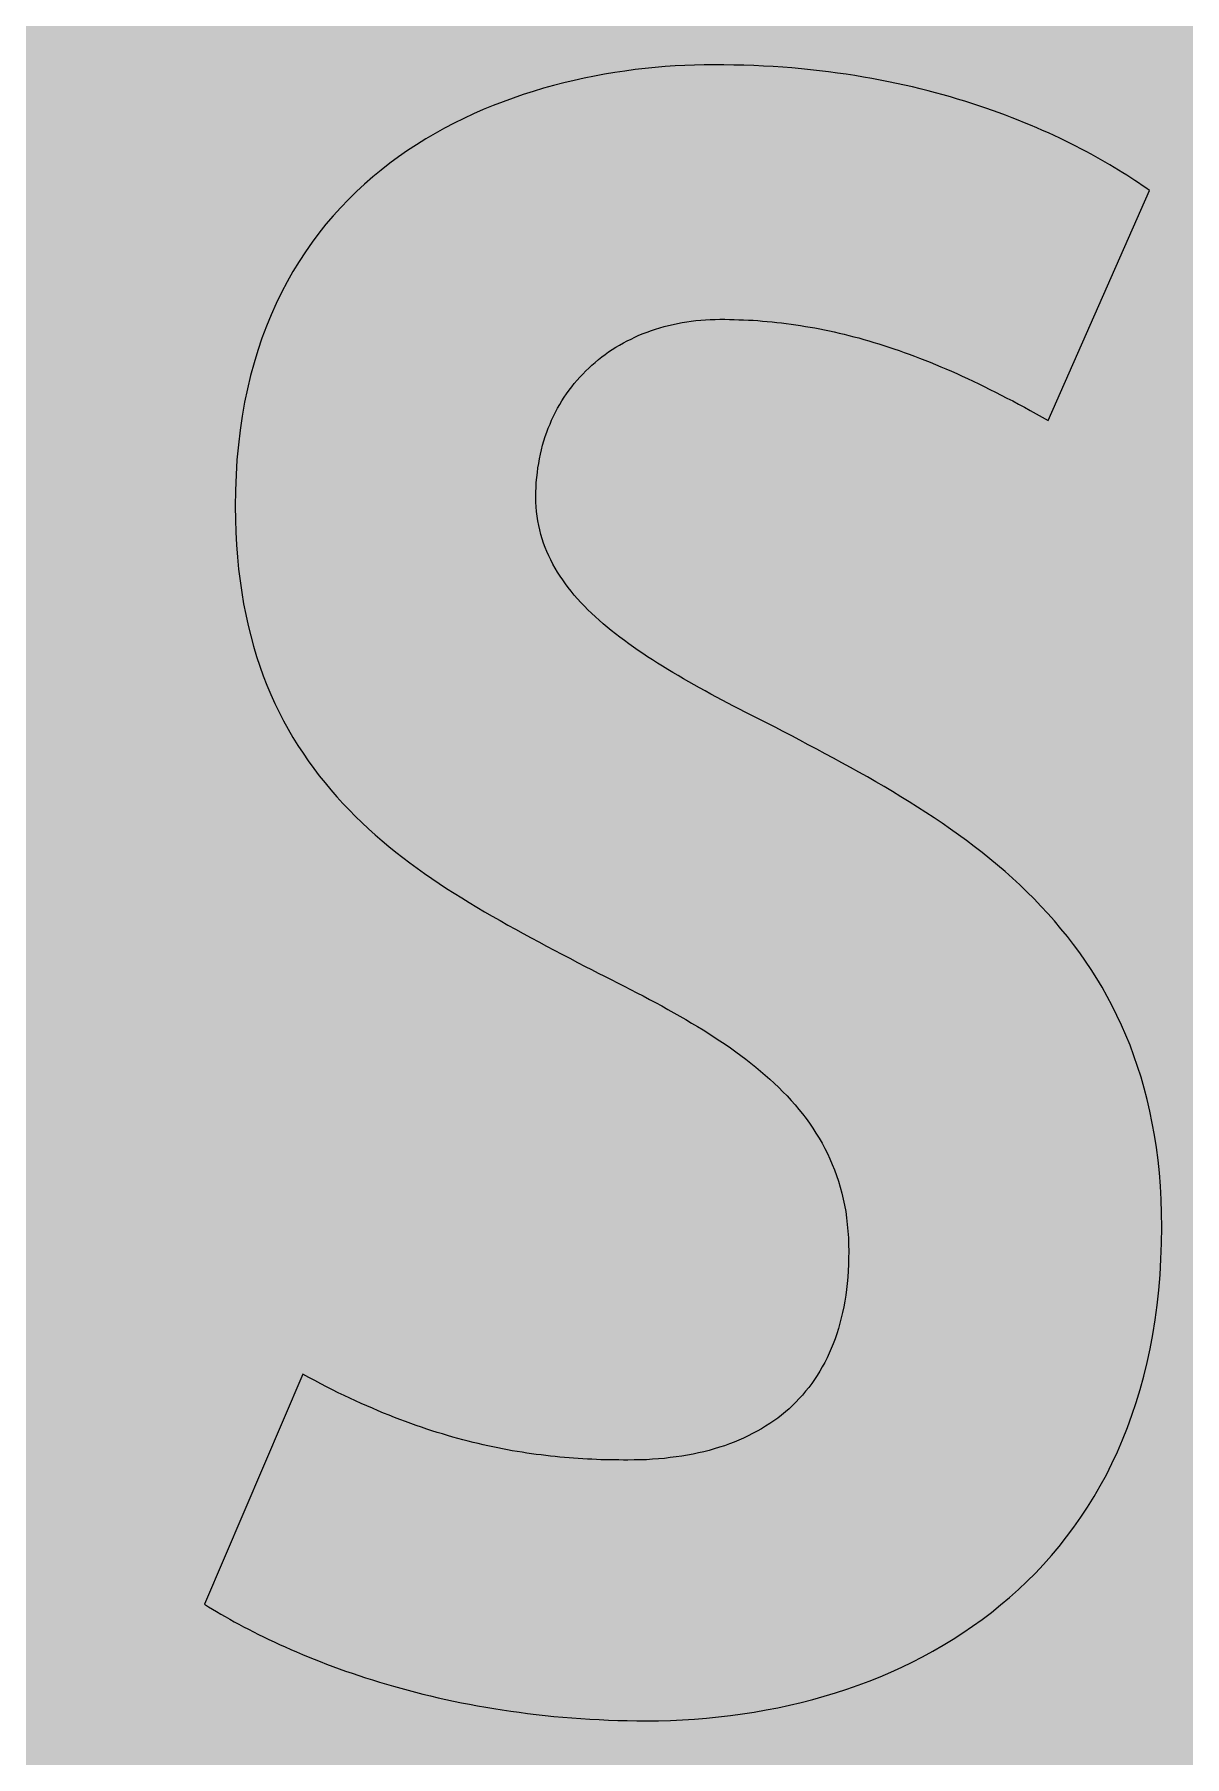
# Model space of a CAD drawing. Header units: millimetres. Extents: x 0 to 212, y 0 to 318.
# Drawn here: x 172.35 to 192.19, y 185.88 to 215.59 of the extents above; entities that cross this region are included whole.
import ezdxf

# ---------------------------------------------------------------- set-up
doc = ezdxf.new("R2010")
doc.units = ezdxf.units.MM

msp = doc.modelspace()

# ---------------------------------------------------------------- hatches: boundary and pattern name
for color, points in [(40, [(14.1633, 0.0536), (13.9878, 0.0533), (13.8125, 0.0559), (13.6373, 0.061), (13.462, 0.0686), (13.2893, 0.0787), (13.114, 0.0914), (12.9413, 0.1041), (12.7686, 0.1219), (12.5959, 0.1397), (12.4231, 0.16), (12.2504, 0.1829), (12.0777, 0.2057), (11.9075, 0.2337), (11.7373, 0.2616), (11.5672, 0.2921), (11.397, 0.3251), (11.2268, 0.3607), (11.0592, 0.3988), (10.8915, 0.4369), (10.7239, 0.4775), (10.5562, 0.5207), (10.3886, 0.5664), (10.2235, 0.6121), (10.0584, 0.6629), (9.8933, 0.7137), (9.7307, 0.7671), (9.5682, 0.8204), (9.4056, 0.8788), (9.2431, 0.9373), (9.083, 0.9982), (8.923, 1.0617), (8.763, 1.1252), (8.6055, 1.1938), (8.4455, 1.2624), (8.2906, 1.331), (8.1331, 1.4046), (7.9781, 1.4783), (7.8232, 1.5545), (7.6708, 1.6332), (7.5184, 1.7145), (7.366, 1.7958), (7.2161, 1.8796), (7.0663, 1.966), (6.919, 2.0523), (6.7716, 2.1438), (6.6243, 2.2352), (6.4795, 2.3266), (6.3348, 2.4232), (6.19, 2.5197), (6.0477, 2.6187), (5.908, 2.7178), (5.7683, 2.8194), (5.6286, 2.9235), (5.4915, 3.0302), (5.3543, 3.1369), (5.2197, 3.2461), (5.0851, 3.3579), (4.953, 3.4722), (4.8209, 3.5865), (4.6914, 3.7033), (4.5644, 3.8202), (4.4348, 3.9395), (4.3104, 4.0615), (4.1859, 4.1859), (4.0615, 4.3104), (3.9395, 4.4348), (3.8202, 4.5618), (3.7033, 4.6914), (3.5865, 4.8209), (3.4722, 4.953), (3.3579, 5.0851), (3.2487, 5.2197), (3.1369, 5.3543), (3.0302, 5.4915), (2.9235, 5.6286), (2.8194, 5.7683), (2.7178, 5.908), (2.6187, 6.0477), (2.5197, 6.19), (2.4232, 6.3348), (2.3266, 6.477), (2.2352, 6.6243), (2.1438, 6.7691), (2.0523, 6.9164), (1.966, 7.0663), (1.8796, 7.2161), (1.7958, 7.366), (1.7145, 7.5184), (1.6332, 7.6708), (1.5545, 7.8232), (1.4783, 7.9781), (1.4046, 8.1331), (1.331, 8.2906), (1.2598, 8.4455), (1.1913, 8.603), (1.1252, 8.763), (1.0592, 8.923), (0.9982, 9.083), (0.9373, 9.2431), (0.8763, 9.4056), (0.8204, 9.5682), (0.7645, 9.7307), (0.7112, 9.8933), (0.6604, 10.0584), (0.6121, 10.2235), (0.5639, 10.3911), (0.5207, 10.5562), (0.4775, 10.7239), (0.4343, 10.8915), (0.3962, 11.0592), (0.3607, 11.2268), (0.3251, 11.397), (0.2921, 11.5672), (0.2616, 11.7373), (0.2311, 11.9075), (0.2057, 12.0802), (0.1803, 12.2504), (0.1575, 12.4231), (0.1372, 12.5959), (0.1194, 12.7686), (0.1041, 12.9413), (0.0889, 13.1166), (0.0787, 13.2893), (0.0686, 13.4645), (0.061, 13.6373), (0.0559, 13.8125), (0.0508, 13.9878), (0.0508, 14.163), (0.0522, 303.4425), (0.0508, 303.6164), (0.0559, 303.7916), (0.061, 303.9669), (0.0686, 304.1396), (0.0787, 304.3149), (0.0889, 304.4876), (0.1041, 304.6628), (0.1194, 304.8356), (0.1372, 305.0083), (0.1575, 305.181), (0.1803, 305.3537), (0.2057, 305.5239), (0.2311, 305.6966), (0.2616, 305.8668), (0.2921, 306.037), (0.3251, 306.2072), (0.3607, 306.3748), (0.3962, 306.545), (0.4343, 306.7126), (0.4775, 306.8803), (0.5207, 307.0479), (0.5639, 307.213), (0.6121, 307.3781), (0.6604, 307.5432), (0.7112, 307.7083), (0.7645, 307.8734), (0.8204, 308.036), (0.8763, 308.1985), (0.9373, 308.3611), (0.9982, 308.5211), (1.0592, 308.6811), (1.1252, 308.8411), (1.1913, 308.9986), (1.2598, 309.1561), (1.331, 309.3136), (1.4046, 309.4685), (1.4783, 309.626), (1.5545, 309.7784), (1.6332, 309.9333), (1.7145, 310.0857), (1.7958, 310.2356), (1.8796, 310.388), (1.966, 310.5379), (2.0523, 310.6852), (2.1438, 310.8325), (2.2352, 310.9798), (2.3266, 311.1246), (2.4232, 311.2694), (2.5197, 311.4116), (2.6187, 311.5539), (2.7178, 311.6961), (2.8194, 311.8358), (2.9235, 311.9755), (3.0302, 312.1127), (3.1369, 312.2473), (3.2487, 312.3844), (3.3579, 312.5165), (3.4722, 312.6486), (3.5865, 312.7807), (3.7033, 312.9102), (3.8202, 313.0398), (3.9395, 313.1668), (4.0615, 313.2938), (4.1859, 313.4182), (4.3104, 313.5401), (4.4348, 313.6621), (4.5644, 313.784), (4.6914, 313.9008), (4.8209, 314.0177), (4.953, 314.132), (5.0851, 314.2437), (5.2197, 314.3555), (5.3543, 314.4647), (5.4915, 314.5739), (5.6286, 314.6781), (5.7683, 314.7822), (5.908, 314.8838), (6.0477, 314.9854), (6.19, 315.0845), (6.3348, 315.181), (6.4795, 315.275), (6.6243, 315.3689), (6.7716, 315.4604), (6.919, 315.5493), (7.0663, 315.6382), (7.2161, 315.7245), (7.366, 315.8084), (7.5184, 315.8896), (7.6708, 315.9709), (7.8232, 316.0471), (7.9781, 316.1233), (8.1331, 316.1995), (8.2906, 316.2706), (8.4455, 316.3418), (8.6055, 316.4103), (8.763, 316.4789), (8.923, 316.5424), (9.083, 316.6059), (9.2431, 316.6669), (9.4056, 316.7253), (9.5682, 316.7837), (9.7307, 316.8371), (9.8933, 316.8904), (10.0584, 316.9412), (10.2235, 316.992), (10.3886, 317.0377), (10.5562, 317.0834), (10.7239, 317.1266), (10.8915, 317.1673), (11.0592, 317.2079), (11.2268, 317.2435), (11.397, 317.279), (11.5672, 317.312), (11.7373, 317.3425), (11.9075, 317.3705), (12.0777, 317.3984), (12.2504, 317.4213), (12.4231, 317.4441), (12.5959, 317.4644), (12.7686, 317.4822), (12.9413, 317.5), (13.114, 317.5127), (13.2893, 317.5254), (13.462, 317.5356), (13.6373, 317.5432), (13.8125, 317.5483), (13.9878, 317.5508), (14.163, 317.5533), (197.6078, 317.5536), (197.7822, 317.5508), (197.9574, 317.5483), (198.1327, 317.5432), (198.3054, 317.5356), (198.4807, 317.5254), (198.6534, 317.5127), (198.8287, 317.5), (199.0014, 317.4822), (199.1741, 317.4644), (199.3468, 317.4441), (199.5195, 317.4213), (199.6897, 317.3984), (199.8624, 317.3705), (200.0326, 317.3425), (200.2028, 317.312), (200.373, 317.279), (200.5432, 317.2435), (200.7108, 317.2079), (200.8784, 317.1673), (201.0461, 317.1266), (201.2137, 317.0834), (201.3788, 317.0377), (201.5465, 316.992), (201.7116, 316.9412), (201.8767, 316.8904), (202.0392, 316.8371), (202.2018, 316.7837), (202.3643, 316.7253), (202.5269, 316.6669), (202.6869, 316.6059), (202.8469, 316.5424), (203.007, 316.4789), (203.167, 316.4103), (203.3245, 316.3418), (203.4794, 316.2706), (203.6369, 316.1995), (203.7918, 316.1233), (203.9468, 316.0471), (204.0992, 315.9709), (204.2516, 315.8896), (204.404, 315.8084), (204.5538, 315.7245), (204.7037, 315.6382), (204.8535, 315.5493), (205.0009, 315.4604), (205.1456, 315.3689), (205.293, 315.275), (205.4352, 315.181), (205.58, 315.0845), (205.7222, 314.9854), (205.8619, 314.8838), (206.0016, 314.7822), (206.1413, 314.6781), (206.2785, 314.5739), (206.4156, 314.4647), (206.5503, 314.3555), (206.6849, 314.2437), (206.817, 314.132), (206.949, 314.0177), (207.0786, 313.9008), (207.2081, 313.784), (207.3351, 313.6621), (207.4596, 313.5401), (207.584, 313.4182), (207.7085, 313.2938), (207.8304, 313.1668), (207.9498, 313.0398), (208.0666, 312.9102), (208.1835, 312.7807), (208.2978, 312.6486), (208.4121, 312.5165), (208.5238, 312.3844), (208.6331, 312.2473), (208.7397, 312.1127), (208.8464, 311.9755), (208.9506, 311.8358), (209.0522, 311.6961), (209.1512, 311.5539), (209.2503, 311.4116), (209.3468, 311.2694), (209.4433, 311.1246), (209.5348, 310.9798), (209.6262, 310.8325), (209.7176, 310.6852), (209.804, 310.5379), (209.8904, 310.388), (209.9742, 310.2356), (210.0555, 310.0857), (210.1367, 309.9333), (210.2155, 309.7784), (210.2917, 309.626), (210.3653, 309.4685), (210.439, 309.3136), (210.5076, 309.1561), (210.5762, 308.9986), (210.6447, 308.8411), (210.7082, 308.6811), (210.7717, 308.5211), (210.8327, 308.3611), (210.8911, 308.1985), (210.9495, 308.036), (211.0029, 307.8734), (211.0562, 307.7083), (211.107, 307.5432), (211.1578, 307.3781), (211.2035, 307.213), (211.2493, 307.0479), (211.2924, 306.8803), (211.3331, 306.7126), (211.3712, 306.545), (211.4093, 306.3748), (211.4448, 306.2072), (211.4779, 306.037), (211.5083, 305.8668), (211.5363, 305.6966), (211.5642, 305.5239), (211.5871, 305.3537), (211.6099, 305.181), (211.6303, 305.0083), (211.648, 304.8356), (211.6658, 304.6628), (211.6785, 304.4876), (211.6912, 304.3149), (211.7014, 304.1396), (211.709, 303.9669), (211.7141, 303.7916), (211.7166, 303.6164), (211.7166, 303.4411), (211.7189, 14.1647), (211.7166, 13.9878), (211.7141, 13.8125), (211.709, 13.6373), (211.7014, 13.4645), (211.6912, 13.2893), (211.6785, 13.1166), (211.6658, 12.9413), (211.648, 12.7686), (211.6303, 12.5959), (211.6099, 12.4231), (211.5871, 12.2504), (211.5642, 12.0802), (211.5363, 11.9075), (211.5083, 11.7373), (211.4779, 11.5672), (211.4448, 11.397), (211.4093, 11.2268), (211.3712, 11.0592), (211.3331, 10.8915), (211.2924, 10.7239), (211.2493, 10.5562), (211.2035, 10.3911), (211.1578, 10.2235), (211.107, 10.0584), (211.0562, 9.8933), (211.0029, 9.7307), (210.9495, 9.5682), (210.8911, 9.4056), (210.8327, 9.2431), (210.7717, 9.083), (210.7082, 8.923), (210.6447, 8.763), (210.5762, 8.603), (210.5076, 8.4455), (210.439, 8.2906), (210.3653, 8.1331), (210.2917, 7.9781), (210.2155, 7.8232), (210.1367, 7.6708), (210.0555, 7.5184), (209.9742, 7.366), (209.8904, 7.2161), (209.804, 7.0663), (209.7176, 6.9164), (209.6262, 6.7691), (209.5348, 6.6243), (209.4433, 6.477), (209.3468, 6.3348), (209.2503, 6.19), (209.1512, 6.0477), (209.0522, 5.908), (208.9506, 5.7683), (208.8464, 5.6286), (208.7397, 5.4915), (208.6331, 5.3543), (208.5238, 5.2197), (208.4121, 5.0851), (208.2978, 4.953), (208.1835, 4.8209), (208.0666, 4.6914), (207.9498, 4.5618), (207.8304, 4.4348), (207.7085, 4.3104), (207.584, 4.1859), (207.4596, 4.0615), (207.3351, 3.9395), (207.2081, 3.8202), (207.0786, 3.7033), (206.949, 3.5865), (206.817, 3.4722), (206.6849, 3.3579), (206.5503, 3.2461), (206.4156, 3.1369), (206.2785, 3.0302), (206.1413, 2.9235), (206.0016, 2.8194), (205.8619, 2.7178), (205.7222, 2.6187), (205.58, 2.5197), (205.4352, 2.4232), (205.293, 2.3266), (205.1456, 2.2352), (205.0009, 2.1438), (204.8535, 2.0523), (204.7037, 1.966), (204.5538, 1.8796), (204.404, 1.7958), (204.2516, 1.7145), (204.0992, 1.6332), (203.9468, 1.5545), (203.7918, 1.4783), (203.6369, 1.4046), (203.4794, 1.331), (203.3245, 1.2624), (203.167, 1.1938), (203.007, 1.1252), (202.8469, 1.0617), (202.6869, 0.9982), (202.5269, 0.9373), (202.3643, 0.8788), (202.2018, 0.8204), (202.0392, 0.7671), (201.8767, 0.7137), (201.7116, 0.6629), (201.5465, 0.6121), (201.3788, 0.5664), (201.2137, 0.5207), (201.0461, 0.4775), (200.8784, 0.4369), (200.7108, 0.3988), (200.5432, 0.3607), (200.373, 0.3251), (200.2028, 0.2921), (200.0326, 0.2616), (199.8624, 0.2337), (199.6897, 0.2057), (199.5195, 0.1829), (199.3468, 0.16), (199.1741, 0.1397), (199.0014, 0.1219), (198.8287, 0.1041), (198.6534, 0.0914), (198.4807, 0.0787), (198.3054, 0.0686), (198.1327, 0.061), (197.9574, 0.0559), (197.7822, 0.0533), (197.6069, 0.0533)]), (59, [(182.9072, 186.4967), (183.1137, 186.497), (183.322, 186.502), (183.5302, 186.5122), (183.7385, 186.5249), (183.9443, 186.5427), (184.1525, 186.563), (184.3583, 186.5859), (184.564, 186.6138), (184.7672, 186.6468), (184.973, 186.6824), (185.1736, 186.7205), (185.3768, 186.7637), (185.5775, 186.8119), (185.7756, 186.8627), (185.9737, 186.9186), (186.1693, 186.977), (186.3649, 187.0405), (186.5579, 187.1091), (186.7484, 187.1802), (186.9364, 187.2564), (187.1243, 187.3352), (187.3098, 187.419), (187.4901, 187.5079), (187.6704, 187.5993), (187.8482, 187.6958), (188.0235, 187.7974), (188.1962, 187.9016), (188.3664, 188.0108), (188.534, 188.1251), (188.6991, 188.2445), (188.8592, 188.3664), (189.0166, 188.4934), (189.1716, 188.6229), (189.324, 188.7601), (189.4713, 188.8998), (189.6161, 189.0446), (189.7558, 189.1919), (189.8929, 189.3468), (190.025, 189.5043), (190.1546, 189.6669), (190.279, 189.8345), (190.4009, 190.0072), (190.5178, 190.1825), (190.6295, 190.3654), (190.7362, 190.5508), (190.8404, 190.7413), (190.9369, 190.9369), (191.0309, 191.1375), (191.1198, 191.3433), (191.2036, 191.5541), (191.2823, 191.7675), (191.356, 191.9884), (191.4246, 192.212), (191.4881, 192.4431), (191.5439, 192.6768), (191.5947, 192.9155), (191.643, 193.1594), (191.6811, 193.4108), (191.7167, 193.6648), (191.7446, 193.9239), (191.7675, 194.1881), (191.7827, 194.4599), (191.7929, 194.7342), (191.7954, 195.0136), (191.7929, 195.2549), (191.7852, 195.4911), (191.7725, 195.7222), (191.7548, 195.9483), (191.7319, 196.1693), (191.704, 196.3877), (191.6709, 196.6011), (191.6328, 196.8094), (191.5897, 197.0126), (191.5439, 197.2132), (191.4931, 197.4088), (191.4398, 197.5993), (191.3788, 197.7873), (191.3153, 197.9701), (191.2493, 198.1505), (191.1782, 198.3257), (191.102, 198.4985), (191.0232, 198.6661), (190.942, 198.8312), (190.8556, 198.9938), (190.7667, 199.1512), (190.6753, 199.3036), (190.5787, 199.456), (190.4822, 199.6034), (190.3806, 199.7481), (190.2739, 199.8904), (190.1673, 200.0275), (190.058, 200.1622), (189.9437, 200.2968), (189.8294, 200.4263), (189.7126, 200.5508), (189.5932, 200.6752), (189.4713, 200.7972), (189.3468, 200.9165), (189.2198, 201.0334), (189.0928, 201.1477), (188.9633, 201.2594), (188.8312, 201.3687), (188.6966, 201.4753), (188.562, 201.5795), (188.4274, 201.6836), (188.2902, 201.7827), (188.1505, 201.8817), (188.0108, 201.9808), (187.8686, 202.0748), (187.7289, 202.1688), (187.5841, 202.2602), (187.4418, 202.3516), (187.2971, 202.4405), (187.1523, 202.5269), (187.0075, 202.6133), (186.8627, 202.6971), (186.7179, 202.7809), (186.5706, 202.8647), (186.4258, 202.946), (186.2785, 203.0247), (186.1337, 203.106), (185.989, 203.1822), (185.8442, 203.261), (185.6994, 203.3372), (185.5546, 203.4134), (185.4124, 203.4896), (185.2676, 203.5658), (185.1279, 203.6394), (185.0238, 203.6902), (184.9196, 203.7436), (184.818, 203.7944), (184.7139, 203.8477), (184.6123, 203.8985), (184.5107, 203.9518), (184.4116, 204.0026), (184.3126, 204.056), (184.2135, 204.1068), (184.1144, 204.1601), (184.0179, 204.2109), (183.9214, 204.2643), (183.8249, 204.3176), (183.7309, 204.3709), (183.6369, 204.4217), (183.5455, 204.4751), (183.454, 204.5284), (183.3626, 204.5818), (183.2737, 204.6351), (183.1848, 204.691), (183.0984, 204.7443), (183.0121, 204.8002), (182.9283, 204.8535), (182.8444, 204.9094), (182.7632, 204.9653), (182.6819, 205.0212), (182.6031, 205.0771), (182.5269, 205.1355), (182.4507, 205.1914), (182.3745, 205.2498), (182.3009, 205.3082), (182.2298, 205.3666), (182.1612, 205.425), (182.0926, 205.486), (182.0266, 205.5444), (181.9605, 205.6054), (181.897, 205.6663), (181.8361, 205.7298), (181.7776, 205.7908), (181.7192, 205.8543), (181.6633, 205.9178), (181.61, 205.9838), (181.5592, 206.0473), (181.5109, 206.1134), (181.4627, 206.182), (181.417, 206.248), (181.3738, 206.3166), (181.3331, 206.3852), (181.2925, 206.4537), (181.2569, 206.5249), (181.2214, 206.596), (181.1909, 206.6696), (181.1604, 206.7408), (181.1325, 206.817), (181.1096, 206.8906), (181.0868, 206.9668), (181.0664, 207.043), (181.0487, 207.1218), (181.0334, 207.2005), (181.0207, 207.2792), (181.0131, 207.3605), (181.0055, 207.4418), (181.0004, 207.5231), (181.0004, 207.6069), (181.0004, 207.6933), (181.0029, 207.7796), (181.008, 207.8634), (181.0156, 207.9473), (181.0258, 208.0311), (181.036, 208.1124), (181.0487, 208.1911), (181.0614, 208.2724), (181.0791, 208.3511), (181.0969, 208.4273), (181.1172, 208.5035), (181.1376, 208.5797), (181.163, 208.6534), (181.1884, 208.727), (181.2138, 208.7982), (181.2442, 208.8693), (181.2722, 208.9379), (181.3052, 209.0064), (181.3382, 209.075), (181.3738, 209.1411), (181.4119, 209.2046), (181.45, 209.2681), (181.4881, 209.3316), (181.5313, 209.3925), (181.5719, 209.4535), (181.6176, 209.5119), (181.6633, 209.5703), (181.7116, 209.6262), (181.7599, 209.6795), (181.8081, 209.7329), (181.8615, 209.7862), (181.9123, 209.837), (181.9681, 209.8878), (182.0215, 209.9335), (182.0799, 209.9818), (182.1358, 210.0275), (182.1967, 210.0707), (182.2552, 210.1139), (182.3187, 210.1545), (182.3796, 210.1952), (182.4431, 210.2333), (182.5092, 210.2688), (182.5752, 210.3044), (182.6412, 210.3374), (182.7098, 210.3704), (182.7784, 210.4009), (182.8495, 210.4314), (182.9206, 210.4568), (182.9918, 210.4847), (183.0654, 210.5076), (183.1391, 210.5304), (183.2153, 210.5533), (183.2889, 210.5711), (183.3677, 210.5889), (183.4439, 210.6066), (183.5226, 210.6219), (183.6014, 210.6346), (183.6801, 210.6447), (183.7614, 210.6549), (183.8427, 210.6625), (183.9239, 210.6701), (184.0078, 210.6727), (184.0916, 210.6752), (184.1754, 210.6778), (184.2567, 210.6778), (184.338, 210.6752), (184.4192, 210.6727), (184.5005, 210.6701), (184.5843, 210.6676), (184.6656, 210.6651), (184.7469, 210.66), (184.8282, 210.6549), (184.9095, 210.6473), (184.9907, 210.6397), (185.0746, 210.632), (185.1558, 210.6244), (185.2371, 210.6143), (185.3184, 210.6041), (185.4022, 210.5939), (185.4835, 210.5838), (185.5648, 210.5711), (185.6486, 210.5558), (185.7324, 210.5431), (185.8137, 210.5279), (185.8975, 210.5127), (185.9813, 210.4949), (186.0626, 210.4771), (186.1464, 210.4593), (186.2328, 210.439), (186.3166, 210.4187), (186.4004, 210.3984), (186.4843, 210.3755), (186.5706, 210.3552), (186.6544, 210.3298), (186.7408, 210.3044), (186.8272, 210.279), (186.9135, 210.2536), (186.9999, 210.2256), (187.0862, 210.1977), (187.1751, 210.1672), (187.264, 210.1367), (187.3504, 210.1063), (187.4393, 210.0732), (187.5282, 210.0402), (187.6196, 210.0072), (187.7085, 209.9716), (187.8, 209.9361), (187.8914, 209.898), (187.9829, 209.8599), (188.0743, 209.8218), (188.1683, 209.7811), (188.2597, 209.7405), (188.3537, 209.6973), (188.4477, 209.6541), (188.5442, 209.6084), (188.6382, 209.5627), (188.7347, 209.517), (188.8312, 209.4687), (188.9303, 209.4205), (189.0268, 209.3697), (189.1259, 209.3189), (189.2249, 209.2681), (189.3265, 209.2147), (189.4256, 209.1588), (189.5272, 209.1055), (189.6313, 209.0471), (189.7329, 208.9912), (189.8371, 208.9302), (191.5844, 212.901), (191.5236, 212.9434), (191.4601, 212.9841), (191.3966, 213.0298), (191.3306, 213.073), (191.2645, 213.1162), (191.1934, 213.1619), (191.1223, 213.2051), (191.0512, 213.2508), (190.975, 213.2965), (190.8988, 213.3422), (190.82, 213.3879), (190.7413, 213.4337), (190.6575, 213.4794), (190.5762, 213.5251), (190.4898, 213.5734), (190.4009, 213.6191), (190.312, 213.6648), (190.2231, 213.7105), (190.1292, 213.7562), (190.0352, 213.802), (189.9387, 213.8477), (189.8396, 213.8934), (189.7405, 213.9366), (189.6389, 213.9823), (189.5348, 214.0255), (189.4307, 214.0687), (189.3214, 214.1118), (189.2148, 214.155), (189.103, 214.1982), (188.9912, 214.2388), (188.8744, 214.282), (188.7601, 214.3227), (188.6407, 214.3608), (188.5213, 214.4014), (188.3994, 214.4395), (188.275, 214.4776), (188.1505, 214.5132), (188.0235, 214.5513), (187.894, 214.5868), (187.7644, 214.6198), (187.6298, 214.6529), (187.4952, 214.6859), (187.3606, 214.7164), (187.2209, 214.7468), (187.0812, 214.7773), (186.9389, 214.8053), (186.7967, 214.8307), (186.6494, 214.8561), (186.502, 214.8815), (186.3522, 214.9043), (186.2023, 214.9246), (186.0499, 214.945), (185.895, 214.9653), (185.7375, 214.9831), (185.58, 214.9983), (185.4175, 215.0135), (185.2574, 215.0262), (185.0923, 215.0364), (184.9272, 215.0466), (184.7596, 215.0542), (184.5894, 215.0618), (184.4167, 215.0643), (184.244, 215.0669), (184.0687, 215.0694), (183.9036, 215.0669), (183.7385, 215.0643), (183.5709, 215.0567), (183.4007, 215.0491), (183.2305, 215.0364), (183.0578, 215.0212), (182.8851, 215.0059), (182.7124, 214.9856), (182.5371, 214.9602), (182.3618, 214.9348), (182.1866, 214.9069), (182.0113, 214.8738), (181.8335, 214.8383), (181.6583, 214.8002), (181.483, 214.757), (181.3052, 214.7113), (181.1299, 214.663), (180.9547, 214.6097), (180.7794, 214.5538), (180.6067, 214.4954), (180.434, 214.4319), (180.2613, 214.3658), (180.0911, 214.2947), (179.9234, 214.2211), (179.7558, 214.1423), (179.5882, 214.061), (179.4231, 213.9747), (179.2605, 213.8832), (179.1005, 213.7893), (178.943, 213.6902), (178.7855, 213.5886), (178.6331, 213.4819), (178.4807, 213.3702), (178.3334, 213.2533), (178.1861, 213.1339), (178.0438, 213.0095), (177.9041, 212.8799), (177.767, 212.7453), (177.6349, 212.6082), (177.5054, 212.4634), (177.3784, 212.3161), (177.2564, 212.1637), (177.1396, 212.0062), (177.0253, 211.8436), (176.9161, 211.6734), (176.8094, 211.5007), (176.7103, 211.3229), (176.6138, 211.14), (176.5224, 210.9521), (176.436, 210.7565), (176.3522, 210.5584), (176.276, 210.3526), (176.2049, 210.1418), (176.1414, 209.9259), (176.0804, 209.7049), (176.0271, 209.4789), (175.9763, 209.2452), (175.9356, 209.0064), (175.8975, 208.7626), (175.8696, 208.5111), (175.8442, 208.2546), (175.829, 207.993), (175.8188, 207.7237), (175.8137, 207.4494), (175.8163, 207.2234), (175.8239, 207.0024), (175.834, 206.7865), (175.8518, 206.5757), (175.8721, 206.3674), (175.8975, 206.1642), (175.9255, 205.9661), (175.9585, 205.7705), (175.9966, 205.5825), (176.0372, 205.3946), (176.083, 205.2142), (176.1312, 205.0364), (176.182, 204.8612), (176.2404, 204.6935), (176.2989, 204.5259), (176.3624, 204.3633), (176.4284, 204.2058), (176.4995, 204.0509), (176.5732, 203.8985), (176.6494, 203.7486), (176.7281, 203.6039), (176.8094, 203.4642), (176.8958, 203.3245), (176.9847, 203.1898), (177.0736, 203.0578), (177.1675, 202.9282), (177.2641, 202.8012), (177.3631, 202.6768), (177.4622, 202.5574), (177.5663, 202.438), (177.6705, 202.3237), (177.7797, 202.2119), (177.8889, 202.1002), (178.0007, 201.9935), (178.1124, 201.8868), (178.2293, 201.7827), (178.3461, 201.6811), (178.4629, 201.582), (178.5849, 201.4855), (178.7068, 201.3915), (178.8287, 201.2975), (178.9532, 201.2061), (179.0776, 201.1172), (179.2046, 201.0283), (179.3316, 200.9419), (179.4612, 200.8581), (179.5907, 200.7743), (179.7202, 200.693), (179.8523, 200.6117), (179.9844, 200.533), (180.1165, 200.4543), (180.2486, 200.3781), (180.3832, 200.3019), (180.5153, 200.2257), (180.6499, 200.152), (180.782, 200.0783), (180.9166, 200.0072), (181.0512, 199.9336), (181.1833, 199.8624), (181.3179, 199.7913), (181.45, 199.7227), (181.5846, 199.6516), (181.7167, 199.5805), (181.8488, 199.5119), (181.9605, 199.456), (182.0748, 199.3976), (182.1866, 199.3417), (182.3009, 199.2859), (182.4101, 199.2274), (182.5219, 199.1716), (182.6311, 199.1157), (182.7428, 199.0573), (182.8495, 199.0014), (182.9587, 198.943), (183.0654, 198.8871), (183.1721, 198.8287), (183.2762, 198.7702), (183.3804, 198.7118), (183.482, 198.6534), (183.5861, 198.595), (183.6852, 198.534), (183.7868, 198.4756), (183.8833, 198.4146), (183.9824, 198.3537), (184.0763, 198.2927), (184.1729, 198.2292), (184.2643, 198.1683), (184.3557, 198.1048), (184.4472, 198.0387), (184.5361, 197.9752), (184.6224, 197.9092), (184.7088, 197.8431), (184.7926, 197.7746), (184.8764, 197.706), (184.9552, 197.6374), (185.0339, 197.5663), (185.1127, 197.4952), (185.1889, 197.424), (185.2625, 197.3504), (185.3336, 197.2767), (185.4022, 197.2005), (185.4708, 197.1243), (185.5368, 197.0456), (185.6003, 196.9668), (185.6613, 196.8856), (185.7197, 196.8043), (185.7781, 196.7205), (185.8315, 196.6366), (185.8848, 196.5503), (185.9356, 196.4614), (185.9839, 196.3725), (186.0296, 196.2836), (186.0728, 196.1896), (186.1134, 196.0956), (186.1515, 196.0016), (186.1871, 195.9026), (186.2201, 195.8035), (186.2506, 195.7045), (186.276, 195.6003), (186.3014, 195.4962), (186.3242, 195.3895), (186.3446, 195.2828), (186.3598, 195.1736), (186.3725, 195.0593), (186.3827, 194.945), (186.3903, 194.8307), (186.3954, 194.7113), (186.3979, 194.5919), (186.3954, 194.4776), (186.3928, 194.3659), (186.3877, 194.2567), (186.3801, 194.15), (186.37, 194.0433), (186.3598, 193.9392), (186.3446, 193.8376), (186.3293, 193.7385), (186.3115, 193.6394), (186.2912, 193.5429), (186.2684, 193.4489), (186.2455, 193.355), (186.2201, 193.2635), (186.1922, 193.1746), (186.1617, 193.0883), (186.1287, 193.0019), (186.0956, 192.9181), (186.0601, 192.8368), (186.022, 192.7555), (185.9839, 192.6768), (185.9407, 192.6006), (185.8975, 192.5269), (185.8543, 192.4533), (185.8061, 192.3821), (185.7578, 192.3136), (185.707, 192.245), (185.6537, 192.1815), (185.6003, 192.1154), (185.5445, 192.0545), (185.486, 191.9935), (185.4276, 191.9351), (185.3667, 191.8792), (185.3032, 191.8233), (185.2397, 191.77), (185.1711, 191.7192), (185.105, 191.6709), (185.0339, 191.6227), (184.9628, 191.577), (184.8917, 191.5312), (184.8155, 191.4906), (184.7393, 191.45), (184.6631, 191.4093), (184.5843, 191.3738), (184.5031, 191.3382), (184.4218, 191.3026), (184.338, 191.2722), (184.2516, 191.2417), (184.1652, 191.2137), (184.0763, 191.1858), (183.9874, 191.1604), (183.896, 191.1375), (183.8046, 191.1172), (183.7106, 191.0969), (183.6141, 191.0791), (183.5175, 191.0613), (183.4185, 191.0486), (183.3194, 191.0359), (183.2204, 191.0232), (183.1162, 191.0156), (183.0146, 191.008), (182.9079, 191.0004), (182.8038, 190.9978), (182.6971, 190.9953), (182.5879, 190.9928), (182.5092, 190.9928), (182.433, 190.9953), (182.3568, 190.9953), (182.278, 190.9978), (182.2018, 190.9978), (182.1231, 191.0004), (182.0443, 191.0029), (181.9656, 191.008), (181.8894, 191.0105), (181.8107, 191.0156), (181.7294, 191.0207), (181.6506, 191.0258), (181.5719, 191.0309), (181.4932, 191.0385), (181.4119, 191.0461), (181.3306, 191.0537), (181.2519, 191.0613), (181.1706, 191.0715), (181.0893, 191.0817), (181.008, 191.0918), (180.9267, 191.102), (180.8429, 191.1147), (180.7616, 191.1274), (180.6778, 191.1401), (180.594, 191.1553), (180.5127, 191.1706), (180.4264, 191.1858), (180.3425, 191.2036), (180.2587, 191.2214), (180.1724, 191.2391), (180.0885, 191.2569), (180.0022, 191.2772), (179.9158, 191.2976), (179.8295, 191.3204), (179.7406, 191.3433), (179.6542, 191.3661), (179.5653, 191.3915), (179.4764, 191.4169), (179.3875, 191.4449), (179.2986, 191.4703), (179.2072, 191.5008), (179.1183, 191.5287), (179.0268, 191.5592), (178.9354, 191.5922), (178.8414, 191.6252), (178.75, 191.6582), (178.656, 191.6938), (178.562, 191.7294), (178.468, 191.7675), (178.374, 191.8056), (178.2775, 191.8462), (178.181, 191.8868), (178.0845, 191.9275), (177.988, 191.9707), (177.8889, 192.0164), (177.7898, 192.0621), (177.6908, 192.1078), (177.5917, 192.1561), (177.4901, 192.2069), (177.3911, 192.2577), (177.2895, 192.3085), (177.1853, 192.3644), (177.0837, 192.4177), (176.9796, 192.4736), (175.2865, 188.5072), (175.354, 188.4629), (175.4226, 188.4197), (175.4937, 188.3791), (175.5673, 188.3359), (175.641, 188.2927), (175.7197, 188.2496), (175.7985, 188.2038), (175.8772, 188.1607), (175.9585, 188.1175), (176.0423, 188.0743), (176.1287, 188.0311), (176.215, 187.9854), (176.3039, 187.9422), (176.3954, 187.899), (176.4868, 187.8559), (176.5808, 187.8127), (176.6748, 187.7695), (176.7738, 187.7263), (176.8704, 187.6831), (176.972, 187.64), (177.0736, 187.5993), (177.1777, 187.5561), (177.2818, 187.5155), (177.3885, 187.4749), (177.4977, 187.4342), (177.607, 187.3936), (177.7187, 187.3529), (177.833, 187.3148), (177.9473, 187.2767), (178.0642, 187.2386), (178.181, 187.2005), (178.3029, 187.1624), (178.4223, 187.1269), (178.5468, 187.0913), (178.6687, 187.0558), (178.7957, 187.0227), (178.9227, 186.9897), (179.0522, 186.9567), (179.1818, 186.9262), (179.3138, 186.8932), (179.4459, 186.8653), (179.5805, 186.8348), (179.7177, 186.8068), (179.8549, 186.7814), (179.9946, 186.7535), (180.1343, 186.7306), (180.2765, 186.7052), (180.4213, 186.6824), (180.5661, 186.6621), (180.7108, 186.6417), (180.8582, 186.6214), (181.008, 186.6036), (181.1579, 186.5859), (181.3103, 186.5706), (181.4652, 186.5579), (181.6202, 186.5452), (181.7751, 186.5325), (181.9326, 186.5224), (182.0926, 186.5147), (182.2526, 186.5071), (182.4126, 186.502), (182.5752, 186.4995), (182.7403, 186.497), (182.9054, 186.4944)])]:
    msp.add_hatch(color=color).paths.add_polyline_path(points)

# ---------------------------------------------------------------- linework, layer by layer
at = {"color": 59}
msp.add_lwpolyline([(182.9072, 186.4967), (183.1137, 186.497), (183.322, 186.502), (183.5302, 186.5122), (183.7385, 186.5249), (183.9443, 186.5427), (184.1525, 186.563), (184.3583, 186.5859), (184.564, 186.6138), (184.7672, 186.6468), (184.973, 186.6824), (185.1736, 186.7205), (185.3768, 186.7637), (185.5775, 186.8119), (185.7756, 186.8627), (185.9737, 186.9186), (186.1693, 186.977), (186.3649, 187.0405), (186.5579, 187.1091), (186.7484, 187.1802), (186.9364, 187.2564), (187.1243, 187.3352), (187.3098, 187.419), (187.4901, 187.5079), (187.6704, 187.5993), (187.8482, 187.6958), (188.0235, 187.7974), (188.1962, 187.9016), (188.3664, 188.0108), (188.534, 188.1251), (188.6991, 188.2445), (188.8592, 188.3664), (189.0166, 188.4934), (189.1716, 188.6229), (189.324, 188.7601), (189.4713, 188.8998), (189.6161, 189.0446), (189.7558, 189.1919), (189.8929, 189.3468), (190.025, 189.5043), (190.1546, 189.6669), (190.279, 189.8345), (190.4009, 190.0072), (190.5178, 190.1825), (190.6295, 190.3654), (190.7362, 190.5508), (190.8404, 190.7413), (190.9369, 190.9369), (191.0309, 191.1375), (191.1198, 191.3433), (191.2036, 191.5541), (191.2823, 191.7675), (191.356, 191.9884), (191.4246, 192.212), (191.4881, 192.4431), (191.5439, 192.6768), (191.5947, 192.9155), (191.643, 193.1594), (191.6811, 193.4108), (191.7167, 193.6648), (191.7446, 193.9239), (191.7675, 194.1881), (191.7827, 194.4599), (191.7929, 194.7342), (191.7954, 195.0136), (191.7929, 195.2549), (191.7852, 195.4911), (191.7725, 195.7222), (191.7548, 195.9483), (191.7319, 196.1693), (191.704, 196.3877), (191.6709, 196.6011), (191.6328, 196.8094), (191.5897, 197.0126), (191.5439, 197.2132), (191.4931, 197.4088), (191.4398, 197.5993), (191.3788, 197.7873), (191.3153, 197.9701), (191.2493, 198.1505), (191.1782, 198.3257), (191.102, 198.4985), (191.0232, 198.6661), (190.942, 198.8312), (190.8556, 198.9938), (190.7667, 199.1512), (190.6753, 199.3036), (190.5787, 199.456), (190.4822, 199.6034), (190.3806, 199.7481), (190.2739, 199.8904), (190.1673, 200.0275), (190.058, 200.1622), (189.9437, 200.2968), (189.8294, 200.4263), (189.7126, 200.5508), (189.5932, 200.6752), (189.4713, 200.7972), (189.3468, 200.9165), (189.2198, 201.0334), (189.0928, 201.1477), (188.9633, 201.2594), (188.8312, 201.3687), (188.6966, 201.4753), (188.562, 201.5795), (188.4274, 201.6836), (188.2902, 201.7827), (188.1505, 201.8817), (188.0108, 201.9808), (187.8686, 202.0748), (187.7289, 202.1688), (187.5841, 202.2602), (187.4418, 202.3516), (187.2971, 202.4405), (187.1523, 202.5269), (187.0075, 202.6133), (186.8627, 202.6971), (186.7179, 202.7809), (186.5706, 202.8647), (186.4258, 202.946), (186.2785, 203.0247), (186.1337, 203.106), (185.989, 203.1822), (185.8442, 203.261), (185.6994, 203.3372), (185.5546, 203.4134), (185.4124, 203.4896), (185.2676, 203.5658), (185.1279, 203.6394), (185.0238, 203.6902), (184.9196, 203.7436), (184.818, 203.7944), (184.7139, 203.8477), (184.6123, 203.8985), (184.5107, 203.9518), (184.4116, 204.0026), (184.3126, 204.056), (184.2135, 204.1068), (184.1144, 204.1601), (184.0179, 204.2109), (183.9214, 204.2643), (183.8249, 204.3176), (183.7309, 204.3709), (183.6369, 204.4217), (183.5455, 204.4751), (183.454, 204.5284), (183.3626, 204.5818), (183.2737, 204.6351), (183.1848, 204.691), (183.0984, 204.7443), (183.0121, 204.8002), (182.9283, 204.8535), (182.8444, 204.9094), (182.7632, 204.9653), (182.6819, 205.0212), (182.6031, 205.0771), (182.5269, 205.1355), (182.4507, 205.1914), (182.3745, 205.2498), (182.3009, 205.3082), (182.2298, 205.3666), (182.1612, 205.425), (182.0926, 205.486), (182.0266, 205.5444), (181.9605, 205.6054), (181.897, 205.6663), (181.8361, 205.7298), (181.7776, 205.7908), (181.7192, 205.8543), (181.6633, 205.9178), (181.61, 205.9838), (181.5592, 206.0473), (181.5109, 206.1134), (181.4627, 206.182), (181.417, 206.248), (181.3738, 206.3166), (181.3331, 206.3852), (181.2925, 206.4537), (181.2569, 206.5249), (181.2214, 206.596), (181.1909, 206.6696), (181.1604, 206.7408), (181.1325, 206.817), (181.1096, 206.8906), (181.0868, 206.9668), (181.0664, 207.043), (181.0487, 207.1218), (181.0334, 207.2005), (181.0207, 207.2792), (181.0131, 207.3605), (181.0055, 207.4418), (181.0004, 207.5231), (181.0004, 207.6069), (181.0004, 207.6933), (181.0029, 207.7796), (181.008, 207.8634), (181.0156, 207.9473), (181.0258, 208.0311), (181.036, 208.1124), (181.0487, 208.1911), (181.0614, 208.2724), (181.0791, 208.3511), (181.0969, 208.4273), (181.1172, 208.5035), (181.1376, 208.5797), (181.163, 208.6534), (181.1884, 208.727), (181.2138, 208.7982), (181.2442, 208.8693), (181.2722, 208.9379), (181.3052, 209.0064), (181.3382, 209.075), (181.3738, 209.1411), (181.4119, 209.2046), (181.45, 209.2681), (181.4881, 209.3316), (181.5313, 209.3925), (181.5719, 209.4535), (181.6176, 209.5119), (181.6633, 209.5703), (181.7116, 209.6262), (181.7599, 209.6795), (181.8081, 209.7329), (181.8615, 209.7862), (181.9123, 209.837), (181.9681, 209.8878), (182.0215, 209.9335), (182.0799, 209.9818), (182.1358, 210.0275), (182.1967, 210.0707), (182.2552, 210.1139), (182.3187, 210.1545), (182.3796, 210.1952), (182.4431, 210.2333), (182.5092, 210.2688), (182.5752, 210.3044), (182.6412, 210.3374), (182.7098, 210.3704), (182.7784, 210.4009), (182.8495, 210.4314), (182.9206, 210.4568), (182.9918, 210.4847), (183.0654, 210.5076), (183.1391, 210.5304), (183.2153, 210.5533), (183.2889, 210.5711), (183.3677, 210.5889), (183.4439, 210.6066), (183.5226, 210.6219), (183.6014, 210.6346), (183.6801, 210.6447), (183.7614, 210.6549), (183.8427, 210.6625), (183.9239, 210.6701), (184.0078, 210.6727), (184.0916, 210.6752), (184.1754, 210.6778), (184.2567, 210.6778), (184.338, 210.6752), (184.4192, 210.6727), (184.5005, 210.6701), (184.5843, 210.6676), (184.6656, 210.6651), (184.7469, 210.66), (184.8282, 210.6549), (184.9095, 210.6473), (184.9907, 210.6397), (185.0746, 210.632), (185.1558, 210.6244), (185.2371, 210.6143), (185.3184, 210.6041), (185.4022, 210.5939), (185.4835, 210.5838), (185.5648, 210.5711), (185.6486, 210.5558), (185.7324, 210.5431), (185.8137, 210.5279), (185.8975, 210.5127), (185.9813, 210.4949), (186.0626, 210.4771), (186.1464, 210.4593), (186.2328, 210.439), (186.3166, 210.4187), (186.4004, 210.3984), (186.4843, 210.3755), (186.5706, 210.3552), (186.6544, 210.3298), (186.7408, 210.3044), (186.8272, 210.279), (186.9135, 210.2536), (186.9999, 210.2256), (187.0862, 210.1977), (187.1751, 210.1672), (187.264, 210.1367), (187.3504, 210.1063), (187.4393, 210.0732), (187.5282, 210.0402), (187.6196, 210.0072), (187.7085, 209.9716), (187.8, 209.9361), (187.8914, 209.898), (187.9829, 209.8599), (188.0743, 209.8218), (188.1683, 209.7811), (188.2597, 209.7405), (188.3537, 209.6973), (188.4477, 209.6541), (188.5442, 209.6084), (188.6382, 209.5627), (188.7347, 209.517), (188.8312, 209.4687), (188.9303, 209.4205), (189.0268, 209.3697), (189.1259, 209.3189), (189.2249, 209.2681), (189.3265, 209.2147), (189.4256, 209.1588), (189.5272, 209.1055), (189.6313, 209.0471), (189.7329, 208.9912), (189.8371, 208.9302), (191.5844, 212.901), (191.5236, 212.9434), (191.4601, 212.9841), (191.3966, 213.0298), (191.3306, 213.073), (191.2645, 213.1162), (191.1934, 213.1619), (191.1223, 213.2051), (191.0512, 213.2508), (190.975, 213.2965), (190.8988, 213.3422), (190.82, 213.3879), (190.7413, 213.4337), (190.6575, 213.4794), (190.5762, 213.5251), (190.4898, 213.5734), (190.4009, 213.6191), (190.312, 213.6648), (190.2231, 213.7105), (190.1292, 213.7562), (190.0352, 213.802), (189.9387, 213.8477), (189.8396, 213.8934), (189.7405, 213.9366), (189.6389, 213.9823), (189.5348, 214.0255), (189.4307, 214.0687), (189.3214, 214.1118), (189.2148, 214.155), (189.103, 214.1982), (188.9912, 214.2388), (188.8744, 214.282), (188.7601, 214.3227), (188.6407, 214.3608), (188.5213, 214.4014), (188.3994, 214.4395), (188.275, 214.4776), (188.1505, 214.5132), (188.0235, 214.5513), (187.894, 214.5868), (187.7644, 214.6198), (187.6298, 214.6529), (187.4952, 214.6859), (187.3606, 214.7164), (187.2209, 214.7468), (187.0812, 214.7773), (186.9389, 214.8053), (186.7967, 214.8307), (186.6494, 214.8561), (186.502, 214.8815), (186.3522, 214.9043), (186.2023, 214.9246), (186.0499, 214.945), (185.895, 214.9653), (185.7375, 214.9831), (185.58, 214.9983), (185.4175, 215.0135), (185.2574, 215.0262), (185.0923, 215.0364), (184.9272, 215.0466), (184.7596, 215.0542), (184.5894, 215.0618), (184.4167, 215.0643), (184.244, 215.0669), (184.0687, 215.0694), (183.9036, 215.0669), (183.7385, 215.0643), (183.5709, 215.0567), (183.4007, 215.0491), (183.2305, 215.0364), (183.0578, 215.0212), (182.8851, 215.0059), (182.7124, 214.9856), (182.5371, 214.9602), (182.3618, 214.9348), (182.1866, 214.9069), (182.0113, 214.8738), (181.8335, 214.8383), (181.6583, 214.8002), (181.483, 214.757), (181.3052, 214.7113), (181.1299, 214.663), (180.9547, 214.6097), (180.7794, 214.5538), (180.6067, 214.4954), (180.434, 214.4319), (180.2613, 214.3658), (180.0911, 214.2947), (179.9234, 214.2211), (179.7558, 214.1423), (179.5882, 214.061), (179.4231, 213.9747), (179.2605, 213.8832), (179.1005, 213.7893), (178.943, 213.6902), (178.7855, 213.5886), (178.6331, 213.4819), (178.4807, 213.3702), (178.3334, 213.2533), (178.1861, 213.1339), (178.0438, 213.0095), (177.9041, 212.8799), (177.767, 212.7453), (177.6349, 212.6082), (177.5054, 212.4634), (177.3784, 212.3161), (177.2564, 212.1637), (177.1396, 212.0062), (177.0253, 211.8436), (176.9161, 211.6734), (176.8094, 211.5007), (176.7103, 211.3229), (176.6138, 211.14), (176.5224, 210.9521), (176.436, 210.7565), (176.3522, 210.5584), (176.276, 210.3526), (176.2049, 210.1418), (176.1414, 209.9259), (176.0804, 209.7049), (176.0271, 209.4789), (175.9763, 209.2452), (175.9356, 209.0064), (175.8975, 208.7626), (175.8696, 208.5111), (175.8442, 208.2546), (175.829, 207.993), (175.8188, 207.7237), (175.8137, 207.4494), (175.8163, 207.2234), (175.8239, 207.0024), (175.834, 206.7865), (175.8518, 206.5757), (175.8721, 206.3674), (175.8975, 206.1642), (175.9255, 205.9661), (175.9585, 205.7705), (175.9966, 205.5825), (176.0372, 205.3946), (176.083, 205.2142), (176.1312, 205.0364), (176.182, 204.8612), (176.2404, 204.6935), (176.2989, 204.5259), (176.3624, 204.3633), (176.4284, 204.2058), (176.4995, 204.0509), (176.5732, 203.8985), (176.6494, 203.7486), (176.7281, 203.6039), (176.8094, 203.4642), (176.8958, 203.3245), (176.9847, 203.1898), (177.0736, 203.0578), (177.1675, 202.9282), (177.2641, 202.8012), (177.3631, 202.6768), (177.4622, 202.5574), (177.5663, 202.438), (177.6705, 202.3237), (177.7797, 202.2119), (177.8889, 202.1002), (178.0007, 201.9935), (178.1124, 201.8868), (178.2293, 201.7827), (178.3461, 201.6811), (178.4629, 201.582), (178.5849, 201.4855), (178.7068, 201.3915), (178.8287, 201.2975), (178.9532, 201.2061), (179.0776, 201.1172), (179.2046, 201.0283), (179.3316, 200.9419), (179.4612, 200.8581), (179.5907, 200.7743), (179.7202, 200.693), (179.8523, 200.6117), (179.9844, 200.533), (180.1165, 200.4543), (180.2486, 200.3781), (180.3832, 200.3019), (180.5153, 200.2257), (180.6499, 200.152), (180.782, 200.0783), (180.9166, 200.0072), (181.0512, 199.9336), (181.1833, 199.8624), (181.3179, 199.7913), (181.45, 199.7227), (181.5846, 199.6516), (181.7167, 199.5805), (181.8488, 199.5119), (181.9605, 199.456), (182.0748, 199.3976), (182.1866, 199.3417), (182.3009, 199.2859), (182.4101, 199.2274), (182.5219, 199.1716), (182.6311, 199.1157), (182.7428, 199.0573), (182.8495, 199.0014), (182.9587, 198.943), (183.0654, 198.8871), (183.1721, 198.8287), (183.2762, 198.7702), (183.3804, 198.7118), (183.482, 198.6534), (183.5861, 198.595), (183.6852, 198.534), (183.7868, 198.4756), (183.8833, 198.4146), (183.9824, 198.3537), (184.0763, 198.2927), (184.1729, 198.2292), (184.2643, 198.1683), (184.3557, 198.1048), (184.4472, 198.0387), (184.5361, 197.9752), (184.6224, 197.9092), (184.7088, 197.8431), (184.7926, 197.7746), (184.8764, 197.706), (184.9552, 197.6374), (185.0339, 197.5663), (185.1127, 197.4952), (185.1889, 197.424), (185.2625, 197.3504), (185.3336, 197.2767), (185.4022, 197.2005), (185.4708, 197.1243), (185.5368, 197.0456), (185.6003, 196.9668), (185.6613, 196.8856), (185.7197, 196.8043), (185.7781, 196.7205), (185.8315, 196.6366), (185.8848, 196.5503), (185.9356, 196.4614), (185.9839, 196.3725), (186.0296, 196.2836), (186.0728, 196.1896), (186.1134, 196.0956), (186.1515, 196.0016), (186.1871, 195.9026), (186.2201, 195.8035), (186.2506, 195.7045), (186.276, 195.6003), (186.3014, 195.4962), (186.3242, 195.3895), (186.3446, 195.2828), (186.3598, 195.1736), (186.3725, 195.0593), (186.3827, 194.945), (186.3903, 194.8307), (186.3954, 194.7113), (186.3979, 194.5919), (186.3954, 194.4776), (186.3928, 194.3659), (186.3877, 194.2567), (186.3801, 194.15), (186.37, 194.0433), (186.3598, 193.9392), (186.3446, 193.8376), (186.3293, 193.7385), (186.3115, 193.6394), (186.2912, 193.5429), (186.2684, 193.4489), (186.2455, 193.355), (186.2201, 193.2635), (186.1922, 193.1746), (186.1617, 193.0883), (186.1287, 193.0019), (186.0956, 192.9181), (186.0601, 192.8368), (186.022, 192.7555), (185.9839, 192.6768), (185.9407, 192.6006), (185.8975, 192.5269), (185.8543, 192.4533), (185.8061, 192.3821), (185.7578, 192.3136), (185.707, 192.245), (185.6537, 192.1815), (185.6003, 192.1154), (185.5445, 192.0545), (185.486, 191.9935), (185.4276, 191.9351), (185.3667, 191.8792), (185.3032, 191.8233), (185.2397, 191.77), (185.1711, 191.7192), (185.105, 191.6709), (185.0339, 191.6227), (184.9628, 191.577), (184.8917, 191.5312), (184.8155, 191.4906), (184.7393, 191.45), (184.6631, 191.4093), (184.5843, 191.3738), (184.5031, 191.3382), (184.4218, 191.3026), (184.338, 191.2722), (184.2516, 191.2417), (184.1652, 191.2137), (184.0763, 191.1858), (183.9874, 191.1604), (183.896, 191.1375), (183.8046, 191.1172), (183.7106, 191.0969), (183.6141, 191.0791), (183.5175, 191.0613), (183.4185, 191.0486), (183.3194, 191.0359), (183.2204, 191.0232), (183.1162, 191.0156), (183.0146, 191.008), (182.9079, 191.0004), (182.8038, 190.9978), (182.6971, 190.9953), (182.5879, 190.9928), (182.5092, 190.9928), (182.433, 190.9953), (182.3568, 190.9953), (182.278, 190.9978), (182.2018, 190.9978), (182.1231, 191.0004), (182.0443, 191.0029), (181.9656, 191.008), (181.8894, 191.0105), (181.8107, 191.0156), (181.7294, 191.0207), (181.6506, 191.0258), (181.5719, 191.0309), (181.4932, 191.0385), (181.4119, 191.0461), (181.3306, 191.0537), (181.2519, 191.0613), (181.1706, 191.0715), (181.0893, 191.0817), (181.008, 191.0918), (180.9267, 191.102), (180.8429, 191.1147), (180.7616, 191.1274), (180.6778, 191.1401), (180.594, 191.1553), (180.5127, 191.1706), (180.4264, 191.1858), (180.3425, 191.2036), (180.2587, 191.2214), (180.1724, 191.2391), (180.0885, 191.2569), (180.0022, 191.2772), (179.9158, 191.2976), (179.8295, 191.3204), (179.7406, 191.3433), (179.6542, 191.3661), (179.5653, 191.3915), (179.4764, 191.4169), (179.3875, 191.4449), (179.2986, 191.4703), (179.2072, 191.5008), (179.1183, 191.5287), (179.0268, 191.5592), (178.9354, 191.5922), (178.8414, 191.6252), (178.75, 191.6582), (178.656, 191.6938), (178.562, 191.7294), (178.468, 191.7675), (178.374, 191.8056), (178.2775, 191.8462), (178.181, 191.8868), (178.0845, 191.9275), (177.988, 191.9707), (177.8889, 192.0164), (177.7898, 192.0621), (177.6908, 192.1078), (177.5917, 192.1561), (177.4901, 192.2069), (177.3911, 192.2577), (177.2895, 192.3085), (177.1853, 192.3644), (177.0837, 192.4177), (176.9796, 192.4736), (175.2865, 188.5072), (175.354, 188.4629), (175.4226, 188.4197), (175.4937, 188.3791), (175.5673, 188.3359), (175.641, 188.2927), (175.7197, 188.2496), (175.7985, 188.2038), (175.8772, 188.1607), (175.9585, 188.1175), (176.0423, 188.0743), (176.1287, 188.0311), (176.215, 187.9854), (176.3039, 187.9422), (176.3954, 187.899), (176.4868, 187.8559), (176.5808, 187.8127), (176.6748, 187.7695), (176.7738, 187.7263), (176.8704, 187.6831), (176.972, 187.64), (177.0736, 187.5993), (177.1777, 187.5561), (177.2818, 187.5155), (177.3885, 187.4749), (177.4977, 187.4342), (177.607, 187.3936), (177.7187, 187.3529), (177.833, 187.3148), (177.9473, 187.2767), (178.0642, 187.2386), (178.181, 187.2005), (178.3029, 187.1624), (178.4223, 187.1269), (178.5468, 187.0913), (178.6687, 187.0558), (178.7957, 187.0227), (178.9227, 186.9897), (179.0522, 186.9567), (179.1818, 186.9262), (179.3138, 186.8932), (179.4459, 186.8653), (179.5805, 186.8348), (179.7177, 186.8068), (179.8549, 186.7814), (179.9946, 186.7535), (180.1343, 186.7306), (180.2765, 186.7052), (180.4213, 186.6824), (180.5661, 186.6621), (180.7108, 186.6417), (180.8582, 186.6214), (181.008, 186.6036), (181.1579, 186.5859), (181.3103, 186.5706), (181.4652, 186.5579), (181.6202, 186.5452), (181.7751, 186.5325), (181.9326, 186.5224), (182.0926, 186.5147), (182.2526, 186.5071), (182.4126, 186.502), (182.5752, 186.4995), (182.7403, 186.497), (182.9054, 186.4944), (182.9072, 186.4967)], dxfattribs=at)

doc.saveas('drawing.dxf')
